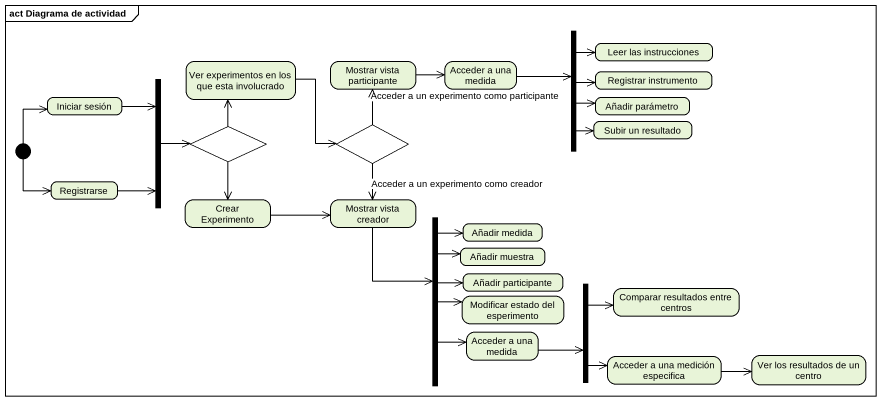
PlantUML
@startuml
mainframe act Diagrama de actividad
hide empty description
state fork1 <<fork>>
state "Ver experimentos en los que esta involucrado" as Ver_experimentos_en_los_que
state "Mostrar vista participante" as Mostrar_vista_participante
state "Acceder a una medida" as Acceder_a_una_medida
state "Registrar instrumento" as Registrar_instrumento
state "Leer las instrucciones" as Leer_las_instrucciones
state "Iniciar sesión" as Iniciar_sesión
state fork2 <<join>>
state "Añadir parámetro" as Añadir_parámetro
state choice1 <<choice>>
state choice2 <<choice>>
state "Subir un resultado" as Subir_un_resultado
state Registrarse
state "Crear Experimento" as Crear_Experimento
state "Mostrar vista creador" as Mostrar_vista_creador
state fork3 <<fork>>
state "Añadir medida" as Añadir_medida
state "Añadir muestra" as Añadir_muestra
state "Modificar estado del esperimento" as Modificar_estado_del
state "Añadir participante" as Añadir_participante
state fork4 <<fork>>
state "Comparar resultados entre centros" as Comparar_resultados_entre
state "Acceder a una medida" as Acceder_a_una_medida_2
state "Acceder a una medición especifica" as Acceder_a_una_medición
state "Ver los resultados de un centro" as Ver_los_resultados_de_un
[*] -up-> Iniciar_sesión
[*] --> Registrarse
fork1 -right-> Registrar_instrumento
fork1 -right-> Leer_las_instrucciones
fork1 -right-> Añadir_parámetro
fork1 -right-> Subir_un_resultado
Ver_experimentos_en_los_que -right-> choice2
Mostrar_vista_participante -right-> Acceder_a_una_medida
Acceder_a_una_medida -right-> fork1
Iniciar_sesión -right-> fork2
fork2 -right-> choice1
choice1 -up-> Ver_experimentos_en_los_que
choice1 --> Crear_Experimento
choice2 -up-> Mostrar_vista_participante : Acceder a un experimento como participante
choice2 --> Mostrar_vista_creador : Acceder a un experimento como creador
Registrarse -up-> fork2
Crear_Experimento -right-> Mostrar_vista_creador
Mostrar_vista_creador --> fork3
fork3 -up-> Añadir_medida
fork3 -up-> Añadir_muestra
fork3 -right-> Modificar_estado_del
fork3 -right-> Añadir_participante
fork3 --> Acceder_a_una_medida_2
fork4 -right-> Comparar_resultados_entre
fork4 -right-> Acceder_a_una_medición
Acceder_a_una_medida_2 -right-> fork4
Acceder_a_una_medición -right-> Ver_los_resultados_de_un
@enduml
